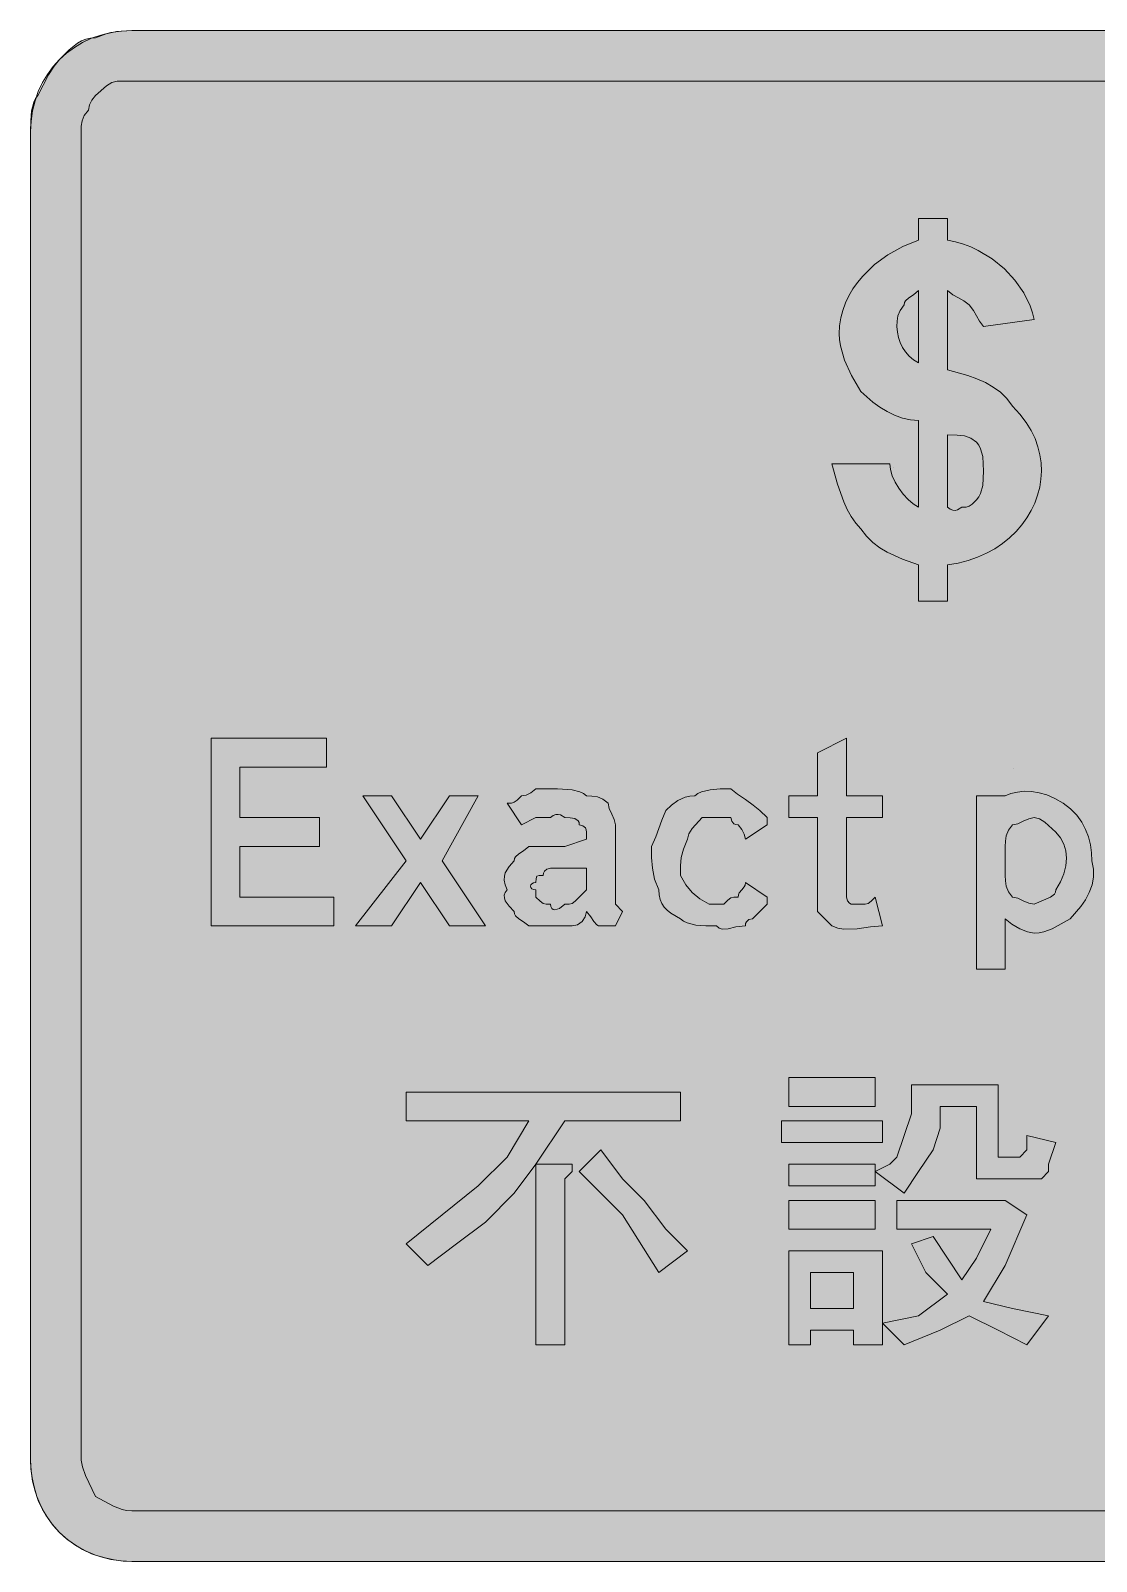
# Model space of a CAD drawing. Header units: metres. Extents: x 106 to 460, y 9 to 263.
# Drawn here: x 105.9 to 283, y 8.6 to 263 of the extents above; entities that cross this region are included whole.
import ezdxf

# ---------------------------------------------------------------- set-up
doc = ezdxf.new("R2010")
doc.units = ezdxf.units.M
for name, color, linetype, true_color in [('FILL_BLUE_0000FF', 7, 'Continuous', 0x0000ff), ('FILL_WHITE_FFFFFF', 7, 'Continuous', 0xffffff), ('STROKE_BLUE_0000FF', 7, 'Continuous', 0x0000ff), ('STROKE_WHITE_FFFFFF', 7, 'Continuous', 0xffffff)]:
    doc.layers.add(name, color=color, linetype=linetype, true_color=true_color)

msp = doc.modelspace()

# ---------------------------------------------------------------- hatches: boundary and pattern name
at = {"layer": 'FILL_BLUE_0000FF', "true_color": 0x0000ff}
h = msp.add_hatch(color=7, dxfattribs=at)
h.dxf.hatch_style = 1
h.paths.add_polyline_path([(444.81, 254.48), (446.41, 254), (447.84, 253.25), (449.07, 252.24), (450.08, 251.01), (450.83, 249.58), (451.31, 247.98), (451.47, 246.24), (451.47, 25.44), (451.43, 24.33), (451.17, 22.89), (450.88, 22.08), (450.46, 21.22), (449.86, 20.34), (449.07, 19.44), (447.96, 18.56), (446.52, 17.79), (444.85, 17.25), (443.07, 17.04), (122.67, 17.04), (121.82, 17.09), (121.06, 17.25), (119.67, 17.79), (116.67, 19.44), (115.02, 22.89), (114.48, 24.33), (114.27, 25.44), (114.27, 246.24), (114.29, 247.14), (114.42, 248.04), (114.78, 248.94), (115.47, 249.84), (115.66, 250.72), (116.07, 251.49), (116.67, 252.24), (118.47, 253.89), (119.37, 254.43), (120.27, 254.64), (122.67, 254.64), (443.07, 254.64), (444.81, 254.48)])
at = {"layer": 'FILL_WHITE_FFFFFF', "true_color": 0xffffff}
h = msp.add_hatch(color=7, dxfattribs=at)
h.dxf.hatch_style = 1
h.paths.add_polyline_path([(444.84, 262.96), (446.55, 262.71), (448.19, 262.31), (449.75, 261.76), (451.22, 261.08), (452.6, 260.26), (453.89, 259.31), (455.07, 258.24), (456.14, 257.06), (457.09, 255.77), (457.91, 254.39), (458.6, 252.92), (459.14, 251.36), (459.54, 249.72), (459.79, 248.01), (459.87, 246.24), (459.87, 25.44), (459.72, 22.89), (459.36, 21.22), (458.67, 19.44), (458.61, 18.59), (458.45, 17.83), (458.16, 17.12), (457.77, 16.44), (456.65, 15.05), (455.07, 13.44), (453.72, 12.2), (452.35, 11.17), (450.96, 10.34), (449.52, 9.69), (448.03, 9.21), (446.46, 8.88), (444.82, 8.7), (443.07, 8.64), (122.67, 8.64), (121.27, 8.7), (119.78, 8.88), (118.24, 9.21), (116.67, 9.69), (115.1, 10.34), (113.56, 11.17), (112.07, 12.2), (110.67, 13.44), (109.43, 14.84), (108.4, 16.33), (107.57, 17.87), (106.92, 19.44), (106.44, 21.01), (106.11, 22.55), (105.93, 24.04), (105.87, 25.44), (105.87, 246.24), (105.89, 248.02), (106.02, 249.69), (106.38, 251.13), (106.67, 251.74), (107.07, 252.24), (108.87, 255.69), (109.77, 257.13), (110.67, 258.24), (112.28, 259.82), (113.67, 260.94), (114.35, 261.33), (115.06, 261.62), (115.82, 261.78), (116.67, 261.84), (118.45, 262.53), (120.12, 262.89), (122.67, 263.04), (443.07, 263.04), (444.84, 262.96)])
h = msp.add_hatch(color=7, dxfattribs=at)
h.dxf.hatch_style = 1
h.paths.add_polyline_path([(249.56, 188.02), (250.17, 186.99), (250.9, 186.01), (251.71, 185.13), (252.57, 184.4), (253.47, 183.84), (253.47, 198.24), (252.12, 198.35), (250.79, 198.65), (249.48, 199.13), (248.22, 199.74), (247.01, 200.47), (245.88, 201.28), (243.87, 203.04), (242.3, 205.72), (241.17, 208.29), (240.5, 210.63), (240.33, 211.69), (240.27, 212.64), (240.34, 213.98), (240.54, 215.28), (240.87, 216.55), (241.32, 217.78), (241.88, 218.97), (242.55, 220.11), (243.31, 221.2), (244.17, 222.24), (246.13, 224.15), (248.37, 225.8), (250.84, 227.18), (253.47, 228.24), (253.47, 231.84), (258.27, 231.84), (258.27, 228.24), (259.61, 227.96), (260.91, 227.57), (262.17, 227.09), (263.39, 226.52), (265.67, 225.12), (267.72, 223.44), (269.48, 221.54), (270.93, 219.47), (272, 217.28), (272.39, 216.16), (272.67, 215.04), (264.27, 213.84), (263.56, 214.74), (263.07, 215.64), (262.58, 216.54), (261.87, 217.44), (260.97, 218.15), (260.07, 218.64), (259.17, 219.13), (258.27, 219.84), (258.27, 206.64), (261.65, 205.7), (263.16, 205.16), (264.57, 204.54), (265.86, 203.8), (267.05, 202.93), (268.11, 201.88), (269.07, 200.64), (270.31, 199.29), (271.34, 197.94), (272.17, 196.59), (272.82, 195.24), (273.3, 193.89), (273.63, 192.54), (273.81, 191.19), (273.87, 189.84), (273.8, 188.49), (273.59, 187.15), (273.25, 185.83), (272.78, 184.53), (272.19, 183.27), (271.47, 182.06), (270.63, 180.89), (269.67, 179.79), (268.6, 178.76), (267.42, 177.8), (266.14, 176.94), (264.76, 176.17), (263.27, 175.51), (261.7, 174.96), (260.03, 174.53), (258.27, 174.24), (258.27, 168.24), (253.47, 168.24), (253.47, 174.24), (250.79, 175.18), (248.22, 176.34), (247.01, 177.08), (245.88, 177.95), (244.82, 179), (243.87, 180.24), (243.02, 181.2), (242.28, 182.27), (241.61, 183.45), (241.02, 184.74), (239.99, 187.67), (239.07, 191.04), (240.27, 191.04), (248.67, 191.04), (248.78, 190.09), (249.08, 189.07), (249.56, 188.02)])
h.paths.add_polyline_path([(251.82, 218.64), (251.28, 218.15), (251.12, 217.84), (251.07, 217.44), (250.38, 216.54), (250.02, 215.64), (249.89, 214.74), (249.87, 213.84), (249.93, 212.94), (250.1, 212.06), (250.38, 211.2), (250.77, 210.39), (251.28, 209.63), (251.9, 208.95), (252.63, 208.34), (253.47, 207.84), (253.47, 219.84), (252.59, 219.13), (251.82, 218.64)], flags=16)
h.paths.add_polyline_path([(258.72, 183.5), (259.15, 183.33), (259.56, 183.31), (259.92, 183.39), (260.67, 183.84), (261.38, 183.86), (261.87, 183.99), (262.36, 184.35), (263.07, 185.04), (263.47, 185.54), (263.76, 186.13), (264.12, 187.44), (264.27, 189.84), (264.12, 192.24), (263.76, 193.55), (263.47, 194.14), (263.07, 194.64), (262.15, 195.33), (261.12, 195.69), (259.86, 195.82), (258.27, 195.84), (258.27, 183.84), (258.72, 183.5)], flags=16)
h = msp.add_hatch(color=7, dxfattribs=at)
h.dxf.hatch_style = 1
h.paths.add_polyline_path([(135.87, 145.44), (155.07, 145.44), (155.07, 140.64), (140.67, 140.64), (140.67, 132.24), (153.87, 132.24), (153.87, 127.44), (140.67, 127.44), (140.67, 119.04), (156.27, 119.04), (156.27, 114.24), (135.87, 114.24), (135.87, 145.44)])
h = msp.add_hatch(color=7, dxfattribs=at)
h.dxf.hatch_style = 1
h.paths.add_polyline_path([(241.62, 118.44), (241.98, 118.03), (242.27, 117.89), (242.67, 117.84), (243.87, 117.84), (244.58, 117.86), (245.07, 117.99), (245.56, 118.35), (246.27, 119.04), (247.47, 114.24), (245.48, 114.07), (243.27, 113.79), (241.06, 113.73), (240.02, 113.9), (239.07, 114.24), (236.67, 116.64), (236.67, 119.04), (236.67, 132.24), (231.87, 132.24), (231.87, 135.84), (236.67, 135.84), (236.67, 143.04), (241.47, 145.44), (241.47, 135.84), (247.47, 135.84), (247.47, 132.24), (241.47, 132.24), (241.47, 119.04), (241.62, 118.44)])
h = msp.add_hatch(color=7, dxfattribs=at)
h.dxf.hatch_style = 1
h.paths.add_polyline_path([(170.67, 121.44), (165.87, 114.24), (159.87, 114.24), (168.27, 125.04), (161.07, 135.84), (165.87, 135.84), (170.67, 128.64), (175.47, 135.84), (180.27, 135.84), (174.27, 125.04), (181.47, 114.24), (175.47, 114.24), (170.67, 121.44)])
h = msp.add_hatch(color=7, dxfattribs=at)
h.dxf.hatch_style = 1
h.paths.add_polyline_path([(185.78, 134.66), (186.27, 134.79), (186.76, 135.15), (187.47, 135.84), (188.22, 135.99), (188.99, 136.35), (189.87, 137.04), (193.47, 137.04), (195.87, 136.89), (197.18, 136.53), (197.77, 136.24), (198.27, 135.84), (199.17, 135.82), (200.07, 135.69), (200.97, 135.33), (201.87, 134.64), (202.06, 133.74), (202.47, 132.84), (202.88, 131.94), (203.07, 131.04), (203.07, 126.24), (203.07, 119.04), (203.07, 117.84), (204.27, 116.64), (203.07, 114.24), (200.67, 114.24), (200.27, 114.29), (199.96, 114.45), (199.47, 114.99), (198.98, 115.76), (198.27, 116.64), (198.06, 115.76), (197.52, 114.99), (196.75, 114.45), (195.87, 114.24), (192.27, 114.24), (188.67, 114.24), (187.79, 114.95), (187.02, 115.44), (186.48, 115.93), (186.32, 116.24), (186.27, 116.64), (185.41, 117.54), (184.77, 118.44), (184.61, 118.89), (184.58, 119.34), (184.73, 119.79), (185.07, 120.24), (184.73, 121.09), (184.58, 121.83), (184.61, 122.5), (184.77, 123.09), (185.41, 124.12), (186.27, 125.04), (186.32, 125.44), (186.48, 125.75), (187.02, 126.24), (187.79, 126.73), (188.67, 127.44), (192.27, 127.44), (194.67, 127.44), (198.27, 128.64), (198.27, 129.84), (198.22, 130.24), (198.08, 130.53), (197.67, 130.89), (197.07, 131.04), (197.02, 131.44), (196.86, 131.73), (196.32, 132.09), (195.55, 132.22), (194.67, 132.24), (193.92, 132.69), (193.56, 132.77), (193.15, 132.75), (192.72, 132.58), (192.27, 132.24), (191.07, 132.24), (189.87, 132.24), (187.47, 131.04), (185.07, 134.64), (185.78, 134.66)])
h.paths.add_polyline_path([(192.48, 117.16), (192.71, 117), (193.02, 116.94), (193.79, 117.16), (194.67, 117.84), (195.38, 117.86), (195.87, 117.99), (196.36, 118.35), (197.07, 119.04), (198.27, 120.24), (198.27, 123.84), (195.87, 123.84), (192.27, 123.84), (191.67, 123.69), (191.26, 123.33), (191.12, 123.04), (191.07, 122.64), (190.38, 122.62), (190.02, 122.49), (189.89, 122.13), (189.87, 121.44), (189.48, 121.39), (189.2, 121.25), (189.03, 121.06), (188.97, 120.84), (189.03, 120.62), (189.2, 120.43), (189.48, 120.29), (189.87, 120.24), (189.87, 119.04), (190.58, 118.35), (191.07, 117.99), (191.56, 117.86), (192.27, 117.84), (192.32, 117.45), (192.48, 117.16)], flags=16)
h = msp.add_hatch(color=7, dxfattribs=at)
h.dxf.hatch_style = 1
h.paths.add_polyline_path([(221.07, 117.84), (221.78, 118.53), (222.27, 118.89), (222.76, 119.02), (223.47, 119.04), (223.52, 119.44), (223.66, 119.75), (224.07, 120.24), (224.48, 120.73), (224.62, 121.04), (224.67, 121.44), (228.27, 119.04), (228.27, 117.84), (225.87, 115.44), (225.27, 115.29), (224.86, 114.93), (224.72, 114.64), (224.67, 114.24), (223.08, 114.07), (221.82, 113.79), (220.79, 113.73), (220.32, 113.9), (219.87, 114.24), (218.09, 114.26), (216.42, 114.39), (214.98, 114.75), (214.37, 115.04), (213.87, 115.44), (212.3, 116.36), (211.68, 116.85), (211.17, 117.39), (210.78, 117.98), (210.5, 118.65), (210.33, 119.39), (210.27, 120.24), (209.58, 122.04), (209.22, 123.84), (209.09, 125.64), (209.07, 127.44), (209.78, 129.05), (210.27, 130.44), (210.76, 131.83), (211.47, 133.44), (212.39, 134.32), (213.42, 135.09), (214.68, 135.63), (215.42, 135.79), (216.27, 135.84), (216.77, 136.24), (217.38, 136.53), (218.82, 136.89), (220.49, 137.02), (222.27, 137.04), (223.36, 136.14), (224.67, 135.24), (225.98, 134.34), (227.07, 133.44), (228.27, 132.24), (228.27, 131.04), (224.67, 128.64), (224.48, 129.52), (224.07, 130.29), (223.47, 131.04), (223.07, 131.09), (222.78, 131.23), (222.42, 131.64), (222.27, 132.24), (217.47, 132.24), (215.82, 130.44), (215.28, 129.54), (215.07, 128.64), (214.38, 127.03), (214.02, 125.64), (213.89, 124.25), (213.87, 122.64), (214.79, 121.05), (215.82, 119.79), (217.08, 118.76), (218.67, 117.84), (221.07, 117.84)])
h = msp.add_hatch(color=7, dxfattribs=at)
h.dxf.hatch_style = 1
h.paths.add_polyline_path([(271.01, 136.62), (272.22, 136.59), (273.48, 136.39), (274.79, 136.01), (276.12, 135.43), (277.47, 134.64), (278.71, 133.69), (279.74, 132.63), (280.57, 131.5), (281.22, 130.29), (281.7, 129.03), (282.03, 127.72), (282.21, 126.39), (282.27, 125.04), (282.56, 123.69), (282.55, 122.36), (282.29, 121.05), (281.82, 119.79), (281.18, 118.58), (280.41, 117.45), (278.67, 115.44), (275.67, 113.79), (274.28, 113.25), (273.52, 113.09), (272.67, 113.04), (271.58, 113.25), (270.27, 113.79), (268.96, 114.56), (267.87, 115.44), (267.87, 114.24), (267.87, 107.04), (263.07, 107.04), (263.07, 135.84), (267.87, 135.84), (268.82, 136.23), (269.88, 136.5), (271.01, 136.62)])
h.paths.add_polyline_path([(268.02, 129.24), (267.89, 128.34), (267.87, 127.44), (267.87, 123.84), (267.87, 122.64), (267.89, 121.74), (268.02, 120.84), (268.38, 119.94), (269.07, 119.04), (269.97, 118.85), (270.87, 118.44), (271.77, 118.03), (272.67, 117.84), (275.37, 119.04), (276.05, 119.53), (276.21, 119.84), (276.27, 120.24), (277.06, 121.59), (277.62, 122.92), (277.96, 124.23), (278.07, 125.49), (277.96, 126.7), (277.62, 127.83), (277.06, 128.89), (276.27, 129.84), (274.47, 131.49), (273.57, 132.03), (272.67, 132.24), (271.77, 132.05), (270.87, 131.64), (269.97, 131.23), (269.07, 131.04), (268.38, 130.14), (268.02, 129.24)], flags=16)
h = msp.add_hatch(color=7, dxfattribs=at)
h.dxf.hatch_style = 1
h.paths.add_polyline_path([(176.67, 61.44), (171.87, 57.84), (168.27, 61.44), (174.27, 66.24), (180.27, 71.04), (185.07, 75.84), (188.67, 81.84), (168.27, 81.84), (168.27, 86.64), (213.87, 86.64), (213.87, 81.84), (194.67, 81.84), (189.87, 74.64), (186.27, 69.84), (181.47, 65.04), (176.67, 61.44)])
h = msp.add_hatch(color=7, dxfattribs=at)
h.dxf.hatch_style = 1
h.paths.add_polyline_path([(246.27, 89.04), (246.27, 84.24), (231.87, 84.24), (231.87, 89.04), (246.27, 89.04)])
h = msp.add_hatch(color=7, dxfattribs=at)
h.dxf.hatch_style = 1
h.paths.add_polyline_path([(266.67, 87.84), (266.67, 77.04), (266.67, 75.84), (267.87, 75.84), (269.07, 75.84), (270.27, 75.84), (271.47, 77.04), (271.47, 79.44), (276.27, 78.24), (275.07, 74.64), (275.07, 73.44), (273.87, 72.24), (272.67, 72.24), (271.47, 72.24), (266.67, 72.24), (264.27, 72.24), (263.07, 72.24), (263.07, 73.44), (263.07, 75.84), (263.07, 84.24), (257.07, 84.24), (257.07, 80.64), (255.87, 77.04), (253.47, 73.44), (251.07, 69.84), (246.27, 73.44), (248.67, 74.64), (249.87, 75.84), (251.07, 79.44), (252.27, 83.04), (252.27, 87.84), (266.67, 87.84)])
h = msp.add_hatch(color=7, dxfattribs=at)
h.dxf.hatch_style = 1
h.paths.add_polyline_path([(247.47, 81.84), (247.47, 78.24), (230.67, 78.24), (230.67, 81.84), (247.47, 81.84)])
h = msp.add_hatch(color=7, dxfattribs=at)
h.dxf.hatch_style = 1
h.paths.add_polyline_path([(204.27, 66.24), (197.07, 73.44), (200.67, 77.04), (204.27, 72.24), (207.87, 68.64), (211.47, 63.84), (215.07, 60.24), (210.27, 56.64), (204.27, 66.24)])
h = msp.add_hatch(color=7, dxfattribs=at)
h.dxf.hatch_style = 1
h.paths.add_polyline_path([(195.87, 74.64), (195.87, 73.44), (194.67, 72.24), (194.67, 44.64), (189.87, 44.64), (189.87, 74.64), (193.47, 74.64), (194.67, 74.64), (195.87, 74.64)])
h = msp.add_hatch(color=7, dxfattribs=at)
h.dxf.hatch_style = 1
h.paths.add_polyline_path([(246.27, 74.64), (246.27, 71.04), (231.87, 71.04), (231.87, 74.64), (246.27, 74.64)])
h = msp.add_hatch(color=7, dxfattribs=at)
h.dxf.hatch_style = 1
h.paths.add_polyline_path([(246.27, 68.64), (246.27, 63.84), (231.87, 63.84), (231.87, 68.64), (246.27, 68.64)])
h = msp.add_hatch(color=7, dxfattribs=at)
h.dxf.hatch_style = 1
h.paths.add_polyline_path([(267.87, 68.64), (271.47, 66.24), (267.87, 57.84), (264.27, 51.84), (269.07, 50.64), (275.07, 49.44), (271.47, 44.64), (266.67, 47.04), (261.87, 49.44), (257.07, 47.04), (251.07, 44.64), (247.47, 48.24), (253.47, 49.44), (258.27, 53.04), (254.67, 56.64), (252.27, 61.44), (255.87, 62.64), (258.27, 59.04), (260.67, 55.44), (263.07, 59.04), (265.47, 63.84), (249.87, 63.84), (249.87, 68.64), (267.87, 68.64)])
h = msp.add_hatch(color=7, dxfattribs=at)
h.dxf.hatch_style = 1
h.paths.add_polyline_path([(242.67, 44.64), (242.67, 47.04), (235.47, 47.04), (235.47, 44.64), (231.87, 44.64), (231.87, 60.24), (247.47, 60.24), (247.47, 44.64), (242.67, 44.64)])
h.paths.add_polyline_path([(242.67, 56.64), (235.47, 56.64), (235.47, 50.64), (242.67, 50.64), (242.67, 56.64)], flags=16)

# ---------------------------------------------------------------- linework, layer by layer
at = {"layer": 'FILL_BLUE_0000FF', "lineweight": 0, "true_color": 0x0000ff}
msp.add_lwpolyline([(443.07, 17.04), (122.67, 17.04), (121.82, 17.09), (121.06, 17.25), (119.67, 17.79), (116.67, 19.44), (115.02, 22.89), (114.48, 24.33), (114.27, 25.44), (114.27, 246.24), (114.29, 247.14), (114.42, 248.04), (114.78, 248.94), (115.47, 249.84), (115.66, 250.72), (116.07, 251.49), (116.67, 252.24), (118.47, 253.89), (119.37, 254.43), (120.27, 254.64), (122.67, 254.64), (443.07, 254.64)], dxfattribs=at)
at = {"layer": 'FILL_WHITE_FFFFFF', "lineweight": 0, "true_color": 0xffffff}
msp.add_lwpolyline([(443.07, 8.64), (122.67, 8.64), (121.27, 8.7), (119.78, 8.88), (118.24, 9.21), (116.67, 9.69), (115.1, 10.34), (113.56, 11.17), (112.07, 12.2), (110.67, 13.44), (109.43, 14.84), (108.4, 16.33), (107.57, 17.87), (106.92, 19.44), (106.44, 21.01), (106.11, 22.55), (105.93, 24.04), (105.87, 25.44), (105.87, 246.24), (105.89, 248.02), (106.02, 249.69), (106.38, 251.13), (106.67, 251.74), (107.07, 252.24), (108.87, 255.69), (109.77, 257.13), (110.67, 258.24), (112.28, 259.82), (113.67, 260.94), (114.35, 261.33), (115.06, 261.62), (115.82, 261.78), (116.67, 261.84), (118.45, 262.53), (120.12, 262.89), (122.67, 263.04), (443.07, 263.04)], dxfattribs=at)
for points in [[(249.56, 188.02), (250.17, 186.99), (250.9, 186.01), (251.71, 185.13), (252.57, 184.4), (253.47, 183.84), (253.47, 198.24), (252.12, 198.35), (250.79, 198.65), (249.48, 199.13), (248.22, 199.74), (247.01, 200.47), (245.88, 201.28), (243.87, 203.04), (242.3, 205.72), (241.17, 208.29), (240.5, 210.63), (240.33, 211.69), (240.27, 212.64), (240.34, 213.98), (240.54, 215.28), (240.87, 216.55), (241.32, 217.78), (241.88, 218.97), (242.55, 220.11), (243.31, 221.2), (244.17, 222.24), (246.13, 224.15), (248.37, 225.8), (250.84, 227.18), (253.47, 228.24), (253.47, 231.84), (258.27, 231.84), (258.27, 228.24), (259.61, 227.96), (260.91, 227.57), (262.17, 227.09), (263.39, 226.52), (265.67, 225.12), (267.72, 223.44), (269.48, 221.54), (270.93, 219.47), (272, 217.28), (272.39, 216.16), (272.67, 215.04), (264.27, 213.84), (263.56, 214.74), (263.07, 215.64), (262.58, 216.54), (261.87, 217.44), (260.97, 218.15), (260.07, 218.64), (259.17, 219.13), (258.27, 219.84), (258.27, 206.64), (261.65, 205.7), (263.16, 205.16), (264.57, 204.54), (265.86, 203.8), (267.05, 202.93), (268.11, 201.88), (269.07, 200.64), (270.31, 199.29), (271.34, 197.94), (272.17, 196.59), (272.82, 195.24), (273.3, 193.89), (273.63, 192.54), (273.81, 191.19), (273.87, 189.84), (273.8, 188.49), (273.59, 187.15), (273.25, 185.83), (272.78, 184.53), (272.19, 183.27), (271.47, 182.06), (270.63, 180.89), (269.67, 179.79), (268.6, 178.76), (267.42, 177.8), (266.14, 176.94), (264.76, 176.17), (263.27, 175.51), (261.7, 174.96), (260.03, 174.53), (258.27, 174.24), (258.27, 168.24), (253.47, 168.24), (253.47, 174.24), (250.79, 175.18), (248.22, 176.34), (247.01, 177.08), (245.88, 177.95), (244.82, 179), (243.87, 180.24), (243.02, 181.2), (242.28, 182.27), (241.61, 183.45), (241.02, 184.74), (239.99, 187.67), (239.07, 191.04), (240.27, 191.04), (248.67, 191.04), (248.78, 190.09), (249.08, 189.07)], [(251.82, 218.64), (251.28, 218.15), (251.12, 217.84), (251.07, 217.44), (250.38, 216.54), (250.02, 215.64), (249.89, 214.74), (249.87, 213.84), (249.93, 212.94), (250.1, 212.06), (250.38, 211.2), (250.77, 210.39), (251.28, 209.63), (251.9, 208.95), (252.63, 208.34), (253.47, 207.84), (253.47, 219.84), (252.59, 219.13)], [(258.72, 183.5), (259.15, 183.33), (259.56, 183.31), (259.92, 183.39), (260.67, 183.84), (261.38, 183.86), (261.87, 183.99), (262.36, 184.35), (263.07, 185.04), (263.47, 185.54), (263.76, 186.13), (264.12, 187.44), (264.27, 189.84), (264.12, 192.24), (263.76, 193.55), (263.47, 194.14), (263.07, 194.64), (262.15, 195.33), (261.12, 195.69), (259.86, 195.82), (258.27, 195.84), (258.27, 183.84)], [(135.87, 145.44), (155.07, 145.44), (155.07, 140.64), (140.67, 140.64), (140.67, 132.24), (153.87, 132.24), (153.87, 127.44), (140.67, 127.44), (140.67, 119.04), (156.27, 119.04), (156.27, 114.24), (135.87, 114.24)], [(241.62, 118.44), (241.98, 118.03), (242.27, 117.89), (242.67, 117.84), (243.87, 117.84), (244.58, 117.86), (245.07, 117.99), (245.56, 118.35), (246.27, 119.04), (247.47, 114.24), (245.48, 114.07), (243.27, 113.79), (241.06, 113.73), (240.02, 113.9), (239.07, 114.24), (236.67, 116.64), (236.67, 119.04), (236.67, 132.24), (231.87, 132.24), (231.87, 135.84), (236.67, 135.84), (236.67, 143.04), (241.47, 145.44), (241.47, 135.84), (247.47, 135.84), (247.47, 132.24), (241.47, 132.24), (241.47, 119.04)], [(170.67, 121.44), (165.87, 114.24), (159.87, 114.24), (168.27, 125.04), (161.07, 135.84), (165.87, 135.84), (170.67, 128.64), (175.47, 135.84), (180.27, 135.84), (174.27, 125.04), (181.47, 114.24), (175.47, 114.24)], [(185.78, 134.66), (186.27, 134.79), (186.76, 135.15), (187.47, 135.84), (188.22, 135.99), (188.99, 136.35), (189.87, 137.04), (193.47, 137.04), (195.87, 136.89), (197.18, 136.53), (197.77, 136.24), (198.27, 135.84), (199.17, 135.82), (200.07, 135.69), (200.97, 135.33), (201.87, 134.64), (202.06, 133.74), (202.47, 132.84), (202.88, 131.94), (203.07, 131.04), (203.07, 126.24), (203.07, 119.04), (203.07, 117.84), (204.27, 116.64), (203.07, 114.24), (200.67, 114.24), (200.27, 114.29), (199.96, 114.45), (199.47, 114.99), (198.98, 115.76), (198.27, 116.64), (198.06, 115.76), (197.52, 114.99), (196.75, 114.45), (195.87, 114.24), (192.27, 114.24), (188.67, 114.24), (187.79, 114.95), (187.02, 115.44), (186.48, 115.93), (186.32, 116.24), (186.27, 116.64), (185.41, 117.54), (184.77, 118.44), (184.61, 118.89), (184.58, 119.34), (184.73, 119.79), (185.07, 120.24), (184.73, 121.09), (184.58, 121.83), (184.61, 122.5), (184.77, 123.09), (185.41, 124.12), (186.27, 125.04), (186.32, 125.44), (186.48, 125.75), (187.02, 126.24), (187.79, 126.73), (188.67, 127.44), (192.27, 127.44), (194.67, 127.44), (198.27, 128.64), (198.27, 129.84), (198.22, 130.24), (198.08, 130.53), (197.67, 130.89), (197.07, 131.04), (197.02, 131.44), (196.86, 131.73), (196.32, 132.09), (195.55, 132.22), (194.67, 132.24), (193.92, 132.69), (193.56, 132.77), (193.15, 132.75), (192.72, 132.58), (192.27, 132.24), (191.07, 132.24), (189.87, 132.24), (187.47, 131.04), (185.07, 134.64)], [(221.07, 117.84), (221.78, 118.53), (222.27, 118.89), (222.76, 119.02), (223.47, 119.04), (223.52, 119.44), (223.66, 119.75), (224.07, 120.24), (224.48, 120.73), (224.62, 121.04), (224.67, 121.44), (228.27, 119.04), (228.27, 117.84), (225.87, 115.44), (225.27, 115.29), (224.86, 114.93), (224.72, 114.64), (224.67, 114.24), (223.08, 114.07), (221.82, 113.79), (220.79, 113.73), (220.32, 113.9), (219.87, 114.24), (218.09, 114.26), (216.42, 114.39), (214.98, 114.75), (214.37, 115.04), (213.87, 115.44), (212.3, 116.36), (211.68, 116.85), (211.17, 117.39), (210.78, 117.98), (210.5, 118.65), (210.33, 119.39), (210.27, 120.24), (209.58, 122.04), (209.22, 123.84), (209.09, 125.64), (209.07, 127.44), (209.78, 129.05), (210.27, 130.44), (210.76, 131.83), (211.47, 133.44), (212.39, 134.32), (213.42, 135.09), (214.68, 135.63), (215.42, 135.79), (216.27, 135.84), (216.77, 136.24), (217.38, 136.53), (218.82, 136.89), (220.49, 137.02), (222.27, 137.04), (223.36, 136.14), (224.67, 135.24), (225.98, 134.34), (227.07, 133.44), (228.27, 132.24), (228.27, 131.04), (224.67, 128.64), (224.48, 129.52), (224.07, 130.29), (223.47, 131.04), (223.07, 131.09), (222.78, 131.23), (222.42, 131.64), (222.27, 132.24), (217.47, 132.24), (215.82, 130.44), (215.28, 129.54), (215.07, 128.64), (214.38, 127.03), (214.02, 125.64), (213.89, 124.25), (213.87, 122.64), (214.79, 121.05), (215.82, 119.79), (217.08, 118.76), (218.67, 117.84)], [(271.01, 136.62), (272.22, 136.59), (273.48, 136.39), (274.79, 136.01), (276.12, 135.43), (277.47, 134.64), (278.71, 133.69), (279.74, 132.63), (280.57, 131.5), (281.22, 130.29), (281.7, 129.03), (282.03, 127.72), (282.21, 126.39), (282.27, 125.04), (282.56, 123.69), (282.55, 122.36), (282.29, 121.05), (281.82, 119.79), (281.18, 118.58), (280.41, 117.45), (278.67, 115.44), (275.67, 113.79), (274.28, 113.25), (273.52, 113.09), (272.67, 113.04), (271.58, 113.25), (270.27, 113.79), (268.96, 114.56), (267.87, 115.44), (267.87, 114.24), (267.87, 107.04), (263.07, 107.04), (263.07, 135.84), (267.87, 135.84), (268.82, 136.23), (269.88, 136.5)], [(268.02, 129.24), (267.89, 128.34), (267.87, 127.44), (267.87, 123.84), (267.87, 122.64), (267.89, 121.74), (268.02, 120.84), (268.38, 119.94), (269.07, 119.04), (269.97, 118.85), (270.87, 118.44), (271.77, 118.03), (272.67, 117.84), (275.37, 119.04), (276.05, 119.53), (276.21, 119.84), (276.27, 120.24), (277.06, 121.59), (277.62, 122.92), (277.96, 124.23), (278.07, 125.49), (277.96, 126.7), (277.62, 127.83), (277.06, 128.89), (276.27, 129.84), (274.47, 131.49), (273.57, 132.03), (272.67, 132.24), (271.77, 132.05), (270.87, 131.64), (269.97, 131.23), (269.07, 131.04), (268.38, 130.14)], [(192.48, 117.16), (192.71, 117), (193.02, 116.94), (193.79, 117.16), (194.67, 117.84), (195.38, 117.86), (195.87, 117.99), (196.36, 118.35), (197.07, 119.04), (198.27, 120.24), (198.27, 123.84), (195.87, 123.84), (192.27, 123.84), (191.67, 123.69), (191.26, 123.33), (191.12, 123.04), (191.07, 122.64), (190.38, 122.62), (190.02, 122.49), (189.89, 122.13), (189.87, 121.44), (189.48, 121.39), (189.2, 121.25), (189.03, 121.06), (188.97, 120.84), (189.03, 120.62), (189.2, 120.43), (189.48, 120.29), (189.87, 120.24), (189.87, 119.04), (190.58, 118.35), (191.07, 117.99), (191.56, 117.86), (192.27, 117.84), (192.32, 117.45)], [(176.67, 61.44), (171.87, 57.84), (168.27, 61.44), (174.27, 66.24), (180.27, 71.04), (185.07, 75.84), (188.67, 81.84), (168.27, 81.84), (168.27, 86.64), (213.87, 86.64), (213.87, 81.84), (194.67, 81.84), (189.87, 74.64), (186.27, 69.84), (181.47, 65.04)], [(246.27, 89.04), (246.27, 84.24), (231.87, 84.24), (231.87, 89.04)], [(266.67, 87.84), (266.67, 77.04), (266.67, 75.84), (267.87, 75.84), (269.07, 75.84), (270.27, 75.84), (271.47, 77.04), (271.47, 79.44), (276.27, 78.24), (275.07, 74.64), (275.07, 73.44), (273.87, 72.24), (272.67, 72.24), (271.47, 72.24), (266.67, 72.24), (264.27, 72.24), (263.07, 72.24), (263.07, 73.44), (263.07, 75.84), (263.07, 84.24), (257.07, 84.24), (257.07, 80.64), (255.87, 77.04), (253.47, 73.44), (251.07, 69.84), (246.27, 73.44), (248.67, 74.64), (249.87, 75.84), (251.07, 79.44), (252.27, 83.04), (252.27, 87.84)], [(247.47, 81.84), (247.47, 78.24), (230.67, 78.24), (230.67, 81.84)], [(204.27, 66.24), (197.07, 73.44), (200.67, 77.04), (204.27, 72.24), (207.87, 68.64), (211.47, 63.84), (215.07, 60.24), (210.27, 56.64)], [(195.87, 74.64), (195.87, 73.44), (194.67, 72.24), (194.67, 44.64), (189.87, 44.64), (189.87, 74.64), (193.47, 74.64), (194.67, 74.64)], [(246.27, 74.64), (246.27, 71.04), (231.87, 71.04), (231.87, 74.64)], [(246.27, 68.64), (246.27, 63.84), (231.87, 63.84), (231.87, 68.64)], [(267.87, 68.64), (271.47, 66.24), (267.87, 57.84), (264.27, 51.84), (269.07, 50.64), (275.07, 49.44), (271.47, 44.64), (266.67, 47.04), (261.87, 49.44), (257.07, 47.04), (251.07, 44.64), (247.47, 48.24), (253.47, 49.44), (258.27, 53.04), (254.67, 56.64), (252.27, 61.44), (255.87, 62.64), (258.27, 59.04), (260.67, 55.44), (263.07, 59.04), (265.47, 63.84), (249.87, 63.84), (249.87, 68.64)], [(242.67, 44.64), (242.67, 47.04), (235.47, 47.04), (235.47, 44.64), (231.87, 44.64), (231.87, 60.24), (247.47, 60.24), (247.47, 44.64)], [(242.67, 56.64), (235.47, 56.64), (235.47, 50.64), (242.67, 50.64)]]:
    msp.add_lwpolyline(points, close=True, dxfattribs=at)
at = {"layer": 'STROKE_BLUE_0000FF', "lineweight": 0, "true_color": 0x0000ff}
msp.add_lwpolyline([(443.07, 8.64), (122.67, 8.64), (120.9, 8.72), (119.19, 8.97), (117.55, 9.37), (116, 9.91), (114.52, 10.6), (113.14, 11.42), (111.85, 12.37), (110.67, 13.44), (109.6, 14.62), (108.65, 15.91), (107.83, 17.29), (107.15, 18.77), (106.6, 20.32), (106.2, 21.96), (105.95, 23.67), (105.87, 25.44), (105.87, 246.24), (105.95, 248.01), (106.2, 249.72), (106.6, 251.36), (107.15, 252.92), (107.83, 254.39), (108.65, 255.77), (109.6, 257.06), (110.67, 258.24), (111.85, 259.31), (113.14, 260.26), (114.52, 261.08), (116, 261.76), (117.55, 262.31), (119.19, 262.71), (120.9, 262.96), (122.67, 263.04), (443.07, 263.04)], dxfattribs=at)
at = {"layer": 'STROKE_WHITE_FFFFFF', "lineweight": 0, "true_color": 0xffffff}
for points in [[(249.27, 190.48), (249.27, 190.48)], [(269.27, 140.48), (269.27, 140.48)]]:
    msp.add_lwpolyline(points, dxfattribs=at)

doc.saveas('drawing.dxf')
